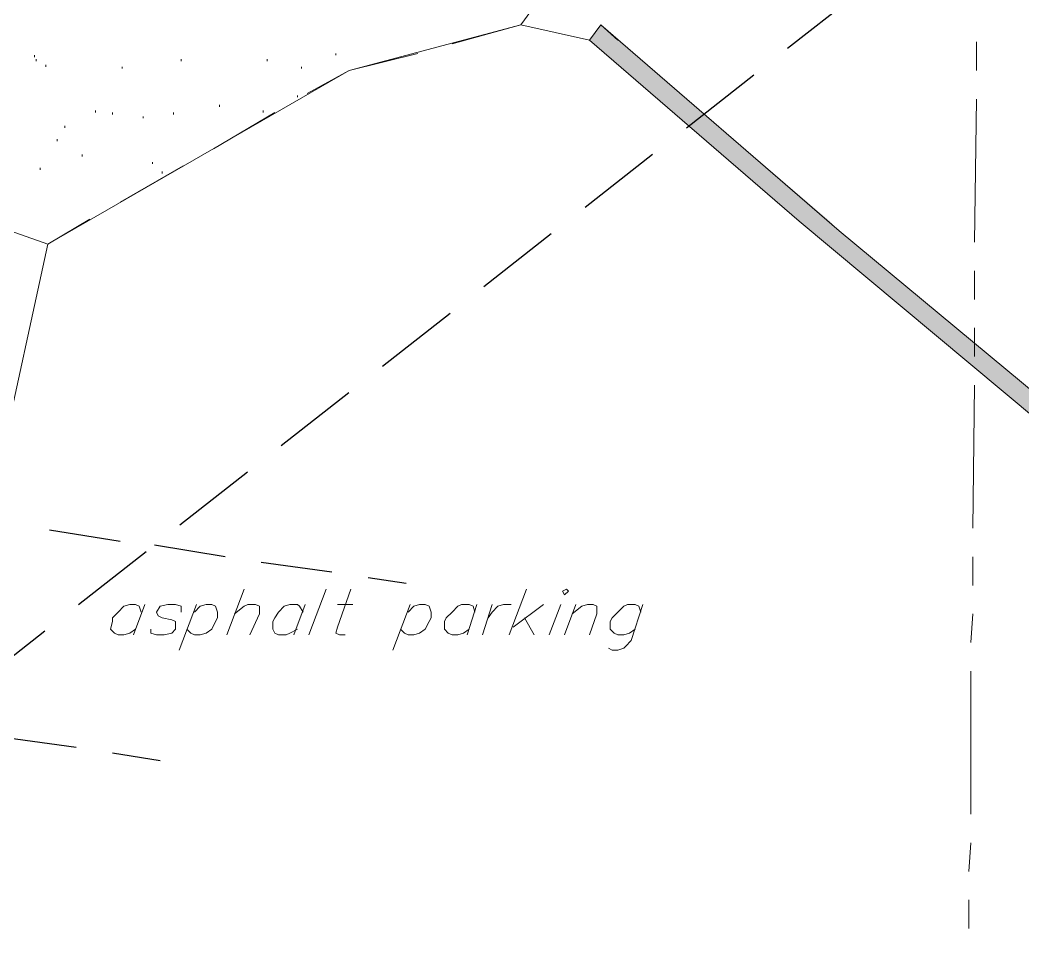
# Model space of a CAD drawing. Header units: inches. Extents: x 10 to 486, y 7 to 426.
# Drawn here: x 320.98 to 356.03, y 324.65 to 356.85 of the extents above; entities that cross this region are included whole.
import ezdxf

# ---------------------------------------------------------------- set-up
doc = ezdxf.new("R2010")
doc.units = ezdxf.units.IN
doc.header["$LTSCALE"] = 3
doc.header["$MEASUREMENT"] = 0
doc.linetypes.add('DASHEDX2', pattern=[1.5, 1, -0.5])
doc.layers.add('Building Setbacks', color=1, linetype='DASHEDX2')
doc.layers.add('PDF_Solid Fills', color=7, linetype='Continuous')
doc.layers.add('PDF_Geometry', color=7, linetype='Continuous', true_color=0x999999)

msp = doc.modelspace()

# ---------------------------------------------------------------- linework, layer by layer
at = {"layer": 'Building Setbacks'}
msp.add_lwpolyline([(82.279, 147.535), (358.622, 364.348)], dxfattribs=at)
at = {"layer": 'PDF_Geometry', "lineweight": 13}
for points in [[(339.943, 358.683), (338.477, 356.683), (336.077, 356.017)], [(340.877, 356.15), (338.477, 356.683), (332.477, 355.083), (321.943, 349.017), (320.277, 341.35), (312.41, 340.75), (283.677, 321.75), (263.477, 306.483), (258.21, 296.683), (248.477, 288.017), (245.01, 283.083), (210.277, 256.083), (180.143, 230.817), (171.877, 223.95), (171.677, 206.017), (182.943, 199.55), (174.743, 190.75), (170.743, 184.083), (169.877, 168.15)], [(321.477, 355.617), (321.477, 355.55)], [(321.543, 355.483), (321.543, 355.417)], [(326.61, 355.483), (326.61, 355.417)], [(329.61, 355.483), (329.61, 355.417)], [(334.877, 355.683), (332.477, 355.083), (331.01, 354.283)], [(332.01, 355.683), (332.01, 355.617)], [(321.877, 355.283), (321.877, 355.217)], [(324.543, 355.217), (324.543, 355.15)], [(330.81, 355.217), (330.81, 355.15)], [(330.677, 354.217), (330.677, 354.15)], [(327.943, 353.883), (327.943, 353.817)], [(323.61, 353.683), (323.61, 353.617)], [(324.21, 353.617), (324.21, 353.55)], [(325.277, 353.483), (325.277, 353.417)], [(326.343, 353.617), (326.343, 353.55)], [(329.877, 353.617), (327.743, 352.35)], [(329.477, 353.683), (329.477, 353.617)], [(322.543, 353.15), (322.543, 353.083)], [(322.277, 352.683), (322.277, 352.617)], [(323.143, 352.15), (323.143, 352.083)], [(321.677, 351.683), (321.677, 351.617)], [(326.677, 351.75), (324.477, 350.483)], [(325.61, 351.883), (325.61, 351.817)], [(325.943, 351.55), (325.943, 351.483)], [(323.41, 349.883), (321.943, 349.017), (318.543, 350.217), (317.277, 349.817)]]:
    msp.add_lwpolyline(points, dxfattribs=at)
at = {"layer": 'PDF_Geometry', "color": 9, "lineweight": 13, "true_color": 0xbbbbbb}
for points in [[(266.877, 233.283), (283.343, 246.35), (329.41, 282.017), (373.943, 316.283), (374.01, 329.217), (349.61, 349.483), (341.277, 356.683), (340.877, 356.15), (348.21, 349.817), (373.277, 328.883), (373.143, 316.617), (328.943, 282.55), (300.477, 260.483), (283.143, 247.017), (259.477, 228.683), (259.543, 228.017), (260.01, 228.017)], [(341.277, 356.683), (341.877, 356.15), (341.877, 356.15)]]:
    msp.add_lwpolyline(points, close=True, dxfattribs=at)
at = {"layer": 'PDF_Geometry', "color": 7, "lineweight": 20}
for points in [[(354.41, 355.083), (354.41, 356.083)], [(354.343, 349.083), (354.41, 354.083)], [(354.343, 347.083), (354.343, 348.083)], [(354.343, 345.083), (354.343, 346.083)], [(354.277, 339.083), (354.343, 344.083)], [(354.277, 337.083), (354.277, 338.083)], [(354.21, 335.083), (354.277, 336.083)], [(354.21, 329.083), (354.21, 334.083)], [(354.143, 327.083), (354.21, 328.083)], [(354.143, 325.083), (354.143, 326.083)]]:
    msp.add_lwpolyline(points, dxfattribs=at)
at = {"layer": 'PDF_Geometry', "color": 7, "lineweight": 25}
for points in [[(324.477, 338.617), (322.01, 339.017)], [(328.143, 338.083), (325.677, 338.483)], [(331.877, 337.55), (329.41, 337.883)], [(334.477, 337.15), (333.143, 337.35)], [(322.943, 331.417), (320.477, 331.75)], [(325.877, 330.95), (324.21, 331.217)]]:
    msp.add_lwpolyline(points, dxfattribs=at)
at = {"layer": 'PDF_Geometry', "color": 8, "lineweight": 13, "true_color": 0x767676}
for points in [[(328.21, 335.35), (328.81, 336.95)], [(331.077, 335.35), (331.677, 336.95)], [(332.543, 336.95), (332.077, 335.617), (332.01, 335.417), (332.143, 335.35), (332.343, 335.35)], [(338.077, 335.35), (338.677, 336.95)], [(325.21, 336.15), (325.143, 336.35), (325.01, 336.417), (324.81, 336.417), (324.61, 336.35), (324.41, 336.15), (324.21, 335.95), (324.21, 335.817), (324.143, 335.55), (324.277, 335.417), (324.41, 335.35), (324.61, 335.35), (324.81, 335.417), (325.01, 335.55)], [(325.343, 336.417), (324.943, 335.35)], [(326.61, 336.15), (326.61, 336.35), (326.41, 336.417), (326.143, 336.417), (325.877, 336.35), (325.743, 336.15), (325.81, 336.017), (325.943, 335.95), (326.277, 335.883), (326.41, 335.817), (326.41, 335.55), (326.277, 335.417), (326.01, 335.35), (325.743, 335.35), (325.543, 335.417), (325.543, 335.55)], [(327.143, 336.417), (326.543, 334.817)], [(327.077, 336.15), (327.277, 336.35), (327.477, 336.417), (327.677, 336.417), (327.81, 336.35), (327.877, 336.15), (327.877, 335.95), (327.81, 335.817), (327.677, 335.55), (327.477, 335.417), (327.277, 335.35), (327.077, 335.35), (326.943, 335.417), (326.81, 335.55)], [(328.477, 336.083), (328.81, 336.35), (328.943, 336.417), (329.21, 336.417), (329.343, 336.35), (329.343, 336.083), (329.01, 335.35)], [(330.877, 336.15), (330.743, 336.35), (330.677, 336.417), (330.41, 336.417), (330.21, 336.35), (330.01, 336.15), (329.877, 335.95), (329.81, 335.817), (329.81, 335.55), (329.877, 335.417), (330.01, 335.35), (330.277, 335.35), (330.41, 335.417), (330.677, 335.55)], [(330.943, 336.417), (330.543, 335.35)], [(332.077, 336.417), (332.61, 336.417)], [(334.61, 336.417), (334.01, 334.817)], [(334.543, 336.15), (334.743, 336.35), (334.943, 336.417), (335.143, 336.417), (335.277, 336.35), (335.343, 336.15), (335.343, 335.95), (335.277, 335.817), (335.143, 335.55), (334.943, 335.417), (334.743, 335.35), (334.543, 335.35), (334.41, 335.417), (334.277, 335.55)], [(336.877, 336.15), (336.81, 336.35), (336.677, 336.417), (336.41, 336.417), (336.277, 336.35), (336.077, 336.15), (335.877, 335.95), (335.81, 335.817), (335.81, 335.55), (335.943, 335.417), (336.077, 335.35), (336.277, 335.35), (336.477, 335.417), (336.677, 335.55)], [(336.943, 336.417), (336.61, 335.35)], [(337.143, 335.35), (337.477, 336.417)], [(337.343, 335.95), (337.477, 336.15), (337.677, 336.35), (337.877, 336.417), (338.143, 336.417)], [(339.277, 336.417), (338.21, 335.617)], [(339.877, 336.417), (339.477, 335.35)], [(340.01, 335.35), (340.41, 336.417)], [(340.277, 336.083), (340.61, 336.35), (340.81, 336.417), (341.01, 336.417), (341.143, 336.35), (341.143, 336.083), (340.877, 335.35)], [(342.743, 336.417), (342.343, 335.15), (342.143, 334.95), (342.077, 334.883), (341.877, 334.817), (341.677, 334.817), (341.543, 334.883)], [(342.677, 336.15), (342.61, 336.35), (342.477, 336.417), (342.21, 336.417), (342.077, 336.35), (341.877, 336.15), (341.677, 335.95), (341.61, 335.817), (341.61, 335.55), (341.743, 335.417), (341.877, 335.35), (342.077, 335.35), (342.277, 335.417), (342.477, 335.55)], [(338.61, 335.95), (338.943, 335.35)]]:
    msp.add_lwpolyline(points, dxfattribs=at)
msp.add_lwpolyline([(339.943, 336.883), (340.01, 336.75), (340.143, 336.883), (340.077, 336.95)], close=True, dxfattribs=at)
at = {"layer": 'PDF_Solid Fills', "color": 253, "lineweight": 13, "true_color": 0x999999, "transparency": 33554559}
for points in [[(341.277, 356.683), (340.877, 356.15), (341.877, 356.15)], [(340.877, 356.15), (348.21, 349.817), (349.277, 349.817)], [(340.877, 356.15), (341.877, 356.15), (349.277, 349.817)], [(348.21, 349.817), (348.61, 349.483), (349.61, 349.483)], [(348.21, 349.817), (349.277, 349.817), (349.61, 349.483)], [(348.61, 349.483), (372.877, 329.217), (374.01, 329.217)], [(348.61, 349.483), (349.61, 349.483), (374.01, 329.217)]]:
    msp.add_solid(points, dxfattribs=at)

doc.saveas('drawing.dxf')
